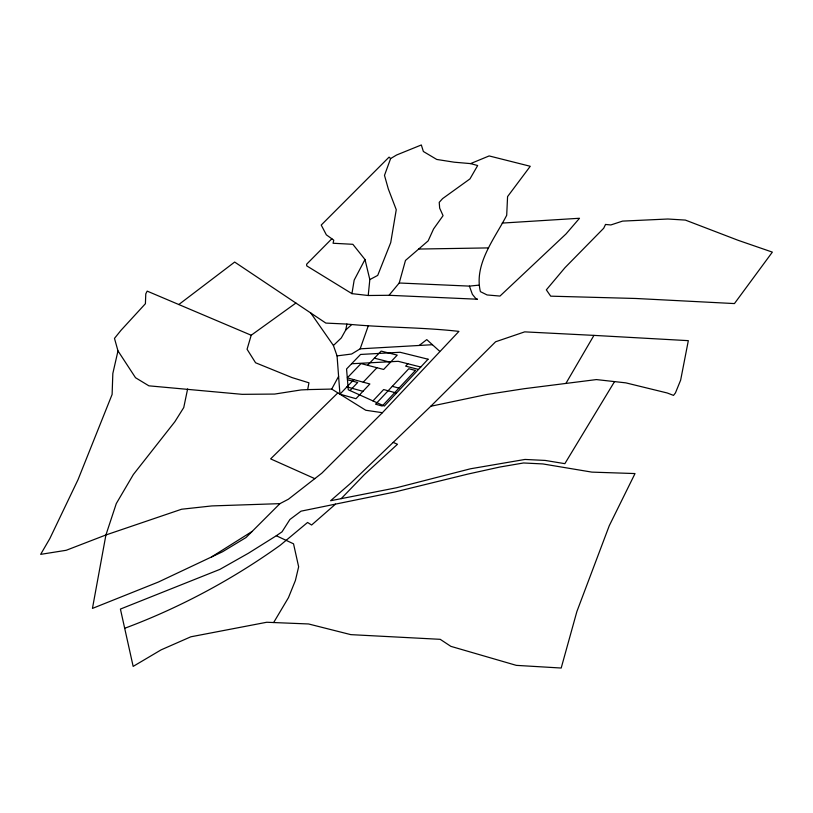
<?xml version="1.0" encoding="UTF-8"?>
<svg xmlns="http://www.w3.org/2000/svg" width="813" height="813" viewBox="0 0 813 813"><rect width="100%" height="100%" fill="white"/><g stroke="black" fill="none" stroke-linecap="round" stroke-linejoin="round"><path stroke-width="1.22" d="M502.19 223.087L579.517 218.26L566.021 233.941L499.985 296.064L487.099 294.956L480.402 291.633C473.755 264.001 494.792 238.463 506.702 215.282L507.576 196.594L530.259 166.279L489.141 155.933L470.575 163.606L454.203 162.194L436.754 159.45L423.37 151.492L421.327 144.968L396.581 155.009L390.616 158.576L384.488 175.374L388.309 188.941L396.256 209.703L390.718 242.62L377.71 275.404L369.824 279.591L368.218 295.505L351.938 293.645L306.725 265.871L306.633 264.215L331.836 238.768M351.938 293.645L354.173 280.119L364.996 259.51L352.852 244.307L333.066 243.25L333.777 240.16L326.348 234.835L321.226 225.059L389.081 157.112L390.616 158.576M251.207 335.241L147.183 291.125L145.781 293.859L145.405 303.716L120.985 330.322L114.481 338.381L117.987 350.901L135.517 377.72L148.891 385.829L242.132 394.335L274.652 394.071L301.125 389.925L307.7 389.61L308.94 382.811L292.03 377.588L255.567 362.761L247.071 349.265L251.207 335.241L295.902 303.046M367.578 365.281L381.145 351.094L397.232 355.118L383.645 369.458L361.013 363.574L347.293 377.872L369.885 383.98L355.962 398.685L339.946 394.183L337.06 355.891L333.421 345.505L341.308 337.934L345.789 329.946L346.897 324.072C384.061 327.751 421.734 327.121 458.928 331.389L382.415 412.699L321.857 473.146L288.452 499.192L279.926 503.643L246.034 537.525L222.579 551.742L158.393 582.037L92.448 608.409L105.924 534.964L116.289 503.572L133.352 474.528L174.846 421.744L183.748 407.567L187.63 388.919M117.987 350.901L112.834 373.482L112.113 394.437L78.038 479.64L49.837 538.572L40.65 554.364L66.239 550.279L105.924 534.964L181.594 509.233L211.878 505.92L279.926 503.643M368.218 295.505L389.021 295.292L399.224 282.995L405.474 260.445L428.146 240.882L433.573 228.941L443.065 215.658L439.67 208.138L439.223 202.346L442.587 198.616L469.965 178.901L477.668 165.537L470.575 163.606M337.06 355.891L351.612 354.021L360.159 348.828L368.279 325.83M338.604 376.368L331.724 389.071L307.7 389.61M566.041 383.197L593.947 335.383L688.326 340.657L680.644 380.149L675.451 392.892L673.51 395.392L667.239 392.984L625.837 382.862L596.386 379.58L524.111 388.716L486.499 394.549L430.799 406.256L350.83 483.085L330.606 500.737L396.592 487.749L470.534 468.776L524.985 459.447L545.177 460.432L564.852 463.664L614.537 381.602M273.656 622.545L288.463 597.646L295.404 580.482L298.645 566.803L293.534 543.826L276.318 535.747L248.351 553.277L219.795 569.425L120.415 609.069L133.159 666.396L161.126 649.851L190.831 636.803L266.745 622.26L308.564 623.967L350.82 634.638L440.209 639.323L450.869 646.355L516.306 665.359L561.194 668.032L576.874 611.559L609.252 525.747L635.014 473.562L591.894 472.119L542.881 463.938L523.531 462.973L499.812 467.038L467.983 474.06L394.915 491.977L301.034 511.164L289.895 519.497L282.009 531.854L276.318 535.747M372.974 400.911L383.645 389.549L396.51 393.045M407.862 363.757L405.636 366.135L418.532 369.427M350.007 390.565L357.679 382.506L347.446 379.732M363.218 382.181L376.958 367.72M339.946 394.183L353.848 379.641M341.206 498.643L364.376 474.609L397.486 444.264L393.248 442.445M430.799 406.256L495.595 341.775L524.69 331.867L593.947 335.383M337.852 392.882L270.627 458.878L314.814 478.644M345.789 329.946L351.328 324.956M335.515 504.121L311.613 525.015L307.578 522.464L280.383 545.127A358.95 188.667 -29.7 0 1 217.213 585.319A358.36 188.413 -29.7 0 1 127.021 627.412L124.674 628.246M419.183 345.474L426.774 339.621L439.62 351.216M178.809 304.529L234.662 262.06L325.84 323.086L346.897 324.072M252.142 531.428L211.563 556.935M399.224 282.995L469.416 286.115L478.613 285.17M360.159 348.828L432.414 344.712M351.602 363.746L398.207 361.318L420.758 367.029M418.675 249.052L488.511 247.904M389.021 295.292L477.465 299.225L475.93 298.686L472.373 294.326L469.416 286.115M382.415 412.699L365.779 410.26L331.724 389.071M374.376 358.167L390.453 362.263M392.303 386.327L398.949 388.116M346.917 386.897L362.944 391.307M333.421 345.505L310.759 312.995M364.996 259.51L369.824 279.591M605.512 224.459L603.703 228.24L564.964 267.701L546.346 289.855L550.696 296.166L635.918 298.483L734.444 303.574L772.35 252.121L738.224 240.343L685.389 220.089L667.869 219.012L622.585 221.106L610.858 224.947L605.512 224.459M415.433 370.443L382.201 406.053L375.565 404.193L408.776 368.736L415.433 370.443M428.055 359.204L384.376 406.053L348.279 389.783L346.562 368.98L360.566 354.448L400.087 352.273L428.055 359.204"/></g></svg>
